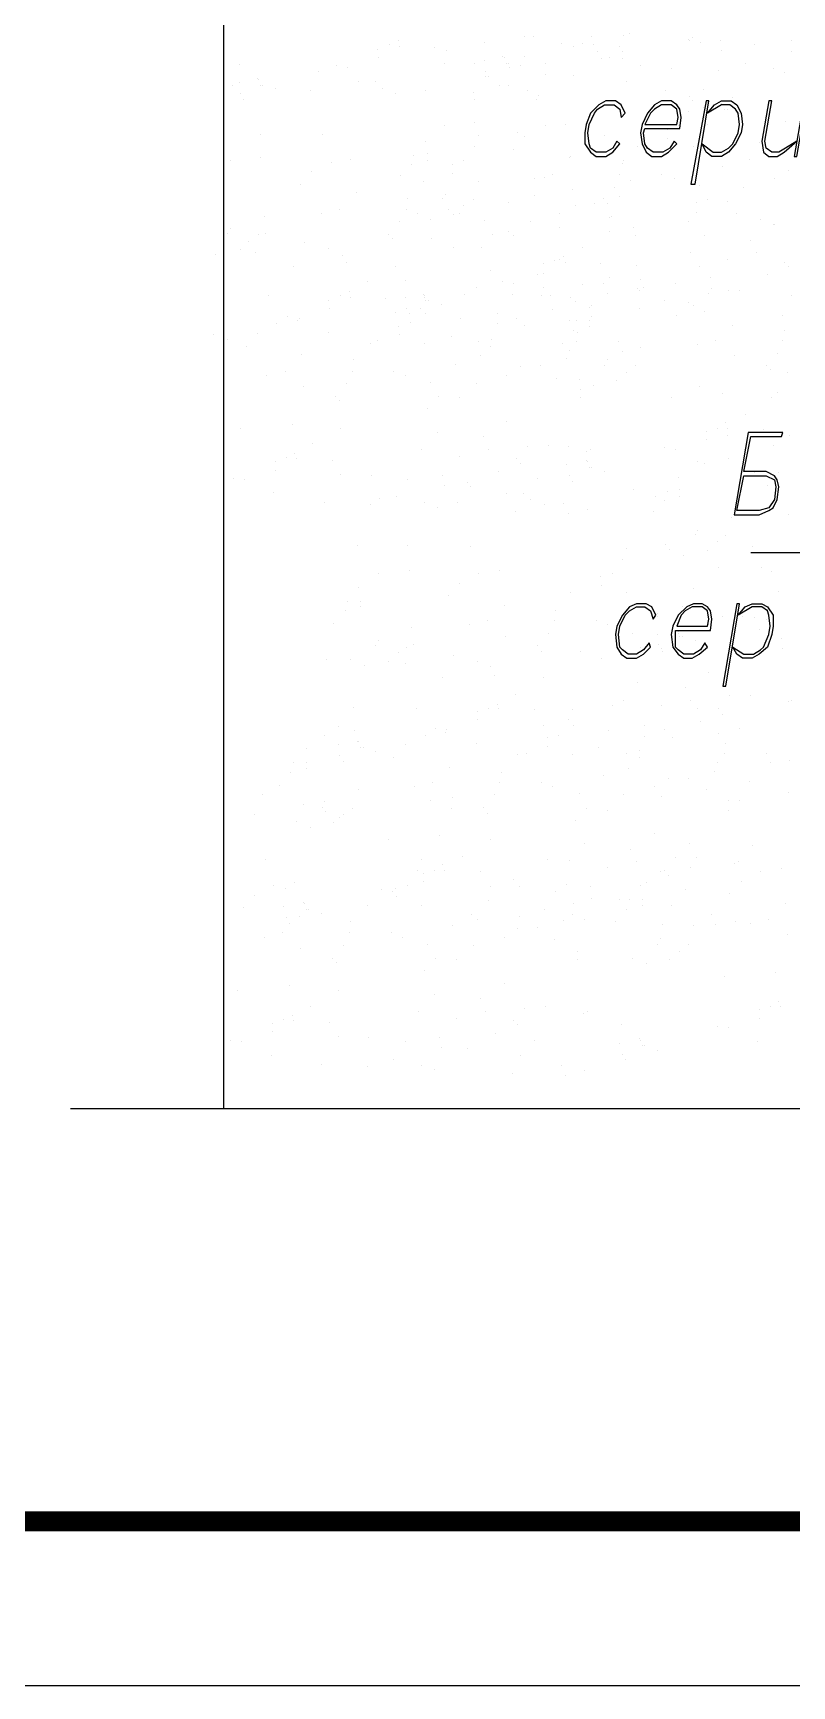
# Model space of a CAD drawing. Header units: millimetres. Extents: x 4241 to 6572, y 870 to 1291.
# Drawn here: x 5091.7 to 5114.8, y 870.7 to 920.8 of the extents above; entities that cross this region are included whole.
import ezdxf
from ezdxf.enums import TextEntityAlignment as Align

# ---------------------------------------------------------------- set-up
doc = ezdxf.new("R2010")
doc.units = ezdxf.units.MM
doc.layers.add('_Штамп_рамка', color=7, linetype='Continuous')
doc.layers.add('PDF _0', color=7, linetype='Continuous')
doc.styles.add('Romans_2.5', font='romans.shx', dxfattribs={"width": 0.75, "height": 2.5})

# ---------------------------------------------------------------- blocks, each defined once
blk = doc.blocks.new('*U779')
blk.add_lwpolyline([(0, 0), (0, 420), (1189, 420), (1189, 0), (0, 0)])
at = {"const_width": 0.6}
blk.add_lwpolyline([(20, 5), (20, 415), (1184, 415), (1184, 5), (20, 5)], dxfattribs=at)
at = {"style": 'Romans_2.5', "width": 0.75}
blk.add_attdef('ФОРМАТ', text='', height=2.5, dxfattribs=at).set_placement((1149, 2.5), align=Align.MIDDLE_LEFT)

msp = doc.modelspace()

# ---------------------------------------------------------------- linework, layer by layer
at = {"layer": 'PDF _0', "lineweight": 25}
for points in [[(5097.511, 888.1843), (5097.511, 923.3222), (5093.5739, 923.3222), (5100.7708, 928.741), (5097.511, 928.741), (5097.511, 950.3741)], [(5113.5136, 905.0759), (5155.679, 905.0759), (5164.527, 914.8552)], [(5092.8542, 888.1843), (5226.5475, 888.1843), (5227.5212, 886.1099), (5228.1986, 890.2587), (5229.1723, 888.1843), (5316.2973, 888.1843)]]:
    msp.add_lwpolyline(points, dxfattribs=at)
at = {"layer": 'PDF _0', "lineweight": 9}
for points in [[(5102.8029, 920.6128), (5102.8029, 920.6128)], [(5105.4276, 920.5704), (5105.4276, 920.5704)], [(5106.6553, 920.7398), (5106.6553, 920.7398)], [(5106.9094, 920.7398), (5106.9094, 920.7398)], [(5108.6874, 920.7398), (5108.6874, 920.7398)], [(5109.6611, 920.7821), (5109.6611, 920.7821)], [(5109.8305, 920.8244), (5109.8305, 920.8244)], [(5111.6085, 920.6551), (5111.6085, 920.6551)], [(5111.6508, 920.6128), (5111.6508, 920.6128)], [(5111.7355, 920.6974), (5111.7355, 920.6974)], [(5111.9895, 920.5704), (5111.9895, 920.5704)], [(5112.5822, 920.6128), (5112.5822, 920.6128)], [(5114.7413, 920.6128), (5114.7413, 920.6128)], [(5102.1679, 920.3588), (5102.1679, 920.3588)], [(5102.2102, 920.1047), (5102.2102, 920.1047)], [(5102.5489, 920.4858), (5102.5489, 920.4858)], [(5102.8452, 920.4434), (5102.8452, 920.4434)], [(5103.9036, 920.4011), (5103.9036, 920.4011)], [(5104.2846, 920.3164), (5104.2846, 920.3164)], [(5105.978, 920.1471), (5105.978, 920.1471)], [(5106.0203, 920.1047), (5106.0203, 920.1047)], [(5106.6553, 920.1471), (5106.6553, 920.1471)], [(5107.756, 920.5281), (5107.756, 920.5281)], [(5108.1371, 920.4434), (5108.1371, 920.4434)], [(5108.3911, 920.5281), (5108.3911, 920.5281)], [(5108.7297, 920.4858), (5108.7297, 920.4858)], [(5108.8568, 920.2741), (5108.8568, 920.2741)], [(5108.9838, 920.0624), (5108.9838, 920.0624)], [(5109.2378, 920.1047), (5109.2378, 920.1047)], [(5109.5341, 920.4434), (5109.5341, 920.4434)], [(5109.6188, 920.2741), (5109.6188, 920.2741)], [(5109.6188, 920.0624), (5109.6188, 920.0624)], [(5112.6245, 920.3164), (5112.6245, 920.3164)], [(5113.6406, 920.4858), (5113.6406, 920.4858)], [(5114.7413, 920.2741), (5114.7413, 920.2741)], [(5097.9767, 919.8931), (5097.9767, 919.8931)], [(5100.3898, 919.6814), (5100.3898, 919.6814)], [(5100.9401, 919.8507), (5100.9401, 919.8507)], [(5101.2788, 919.8084), (5101.2788, 919.8084)], [(5104.1999, 919.9354), (5104.1999, 919.9354)], [(5105.1313, 919.9354), (5105.1313, 919.9354)], [(5105.4276, 920.0201), (5105.4276, 920.0201)], [(5105.47, 919.6814), (5105.47, 919.6814)], [(5106.105, 919.9354), (5106.105, 919.9354)], [(5106.1473, 919.9354), (5106.1473, 919.9354)], [(5106.1897, 919.8084), (5106.1897, 919.8084)], [(5106.5283, 919.8507), (5106.5283, 919.8507)], [(5107.2904, 919.9354), (5107.2904, 919.9354)], [(5107.2904, 919.5967), (5107.2904, 919.5967)], [(5108.1371, 919.5544), (5108.1371, 919.5544)], [(5110.1691, 919.8507), (5110.1691, 919.8507)], [(5111.1005, 919.7661), (5111.1005, 919.7661)], [(5112.5399, 919.7237), (5112.5399, 919.7237)], [(5113.3442, 919.9354), (5113.3442, 919.9354)], [(5114.1909, 919.7661), (5114.1909, 919.7661)], [(5114.5296, 919.6391), (5114.5296, 919.6391)], [(5097.765, 919.258), (5097.765, 919.258)], [(5097.9767, 919.3427), (5097.9767, 919.3427)], [(5098.5271, 919.4697), (5098.5271, 919.4697)], [(5098.5694, 919.4274), (5098.5694, 919.4274)], [(5098.6117, 919.258), (5098.6117, 919.258)], [(5098.6964, 919.258), (5098.6964, 919.258)], [(5099.0774, 919.1734), (5099.0774, 919.1734)], [(5100.1358, 919.0887), (5100.1358, 919.0887)], [(5101.6175, 919.3851), (5101.6175, 919.3851)], [(5102.1255, 919.3851), (5102.1255, 919.3851)], [(5102.3372, 919.1734), (5102.3372, 919.1734)], [(5103.6496, 919.0887), (5103.6496, 919.0887)], [(5105.089, 919.0464), (5105.089, 919.0464)], [(5105.47, 919.5121), (5105.47, 919.5121)], [(5105.5546, 919.5121), (5105.5546, 919.5121)], [(5105.8933, 919.258), (5105.8933, 919.258)], [(5106.1473, 919.258), (5106.1473, 919.258)], [(5106.74, 919.0887), (5106.74, 919.0887)], [(5109.7458, 919.3851), (5109.7458, 919.3851)], [(5110.9312, 919.0887), (5110.9312, 919.0887)], [(5112.0742, 919.131), (5112.0742, 919.131)], [(5098.019, 919.004), (5098.019, 919.004)], [(5098.1037, 918.8347), (5098.1037, 918.8347)], [(5102.7182, 919.004), (5102.7182, 919.004)], [(5105.1313, 918.8347), (5105.1313, 918.8347)], [(5106.994, 918.8347), (5106.994, 918.8347)], [(5107.0787, 918.9617), (5107.0787, 918.9617)], [(5109.4494, 918.7924), (5109.4494, 918.7924)], [(5111.0582, 918.7924), (5111.0582, 918.7924)], [(5111.6508, 918.9194), (5111.6508, 918.9194)], [(5111.7355, 918.7924), (5111.7355, 918.7924)], [(5112.0742, 918.5807), (5112.0742, 918.5807)], [(5112.6245, 918.7077), (5112.6245, 918.7077)], [(5112.6669, 918.6654), (5112.6669, 918.6654)], [(5112.7092, 918.5384), (5112.7092, 918.5384)], [(5112.7939, 918.5384), (5112.7939, 918.5384)], [(5112.9632, 918.877), (5112.9632, 918.877)], [(5104.1999, 918.0303), (5104.1999, 918.0303)], [(5105.1313, 918.115), (5105.1313, 918.115)], [(5107.2904, 918.0303), (5107.2904, 918.0303)], [(5107.8831, 918.0727), (5107.8831, 918.0727)], [(5111.3122, 918.0303), (5111.3122, 918.0303)], [(5111.6085, 918.4537), (5111.6085, 918.4537)], [(5112.1165, 918.2843), (5112.1165, 918.2843)], [(5112.2012, 918.0727), (5112.2012, 918.0727)], [(5113.1749, 918.4114), (5113.1749, 918.4114)], [(5114.5719, 918.1573), (5114.5719, 918.1573)], [(5098.6117, 917.7763), (5098.6117, 917.7763)], [(5100.5168, 917.7763), (5100.5168, 917.7763)], [(5103.6496, 917.5647), (5103.6496, 917.5647)], [(5105.2583, 917.734), (5105.2583, 917.734)], [(5106.4437, 917.8187), (5106.4437, 917.8187)], [(5106.6553, 917.6917), (5106.6553, 917.6917)], [(5109.0684, 917.734), (5109.0684, 917.734)], [(5110.9735, 917.9033), (5110.9735, 917.9033)], [(5110.9735, 917.6493), (5110.9735, 917.6493)], [(5113.7676, 917.5223), (5113.7676, 917.5223)], [(5098.6117, 917.0566), (5098.6117, 917.0566)], [(5103.2686, 917.1413), (5103.2686, 917.1413)], [(5103.6919, 917.1836), (5103.6919, 917.1836)], [(5105.1313, 917.3953), (5105.1313, 917.3953)], [(5106.3167, 917.3106), (5106.3167, 917.3106)], [(5108.0101, 917.0566), (5108.0101, 917.0566)], [(5108.0524, 917.099), (5108.0524, 917.099)], [(5110.0845, 917.3953), (5110.0845, 917.3953)], [(5111.7779, 917.3953), (5111.7779, 917.3953)], [(5097.7227, 916.972), (5097.7227, 916.972)], [(5100.1781, 916.6333), (5100.1781, 916.6333)], [(5100.7708, 916.9296), (5100.7708, 916.9296)], [(5101.3635, 917.0143), (5101.3635, 917.0143)], [(5103.2262, 916.845), (5103.2262, 916.845)], [(5103.6919, 916.972), (5103.6919, 916.972)], [(5104.4539, 916.845), (5104.4539, 916.845)], [(5104.4539, 916.591), (5104.4539, 916.591)], [(5104.7926, 916.972), (5104.7926, 916.972)], [(5107.502, 916.5486), (5107.502, 916.5486)], [(5109.5341, 916.5486), (5109.5341, 916.5486)], [(5109.6188, 916.8873), (5109.6188, 916.8873)], [(5109.6611, 916.972), (5109.6611, 916.972)], [(5110.8042, 916.5486), (5110.8042, 916.5486)], [(5112.6669, 916.8026), (5112.6669, 916.8026)], [(5113.4712, 917.0143), (5113.4712, 917.0143)], [(5114.6566, 916.6756), (5114.6566, 916.6756)], [(5099.8394, 916.2523), (5099.8394, 916.2523)], [(5102.8875, 916.5063), (5102.8875, 916.5063)], [(5103.5649, 916.3369), (5103.5649, 916.3369)], [(5105.2583, 916.3369), (5105.2583, 916.3369)], [(5105.2583, 916.3369), (5105.2583, 916.3369)], [(5106.9517, 916.4216), (5106.9517, 916.4216)], [(5107.248, 916.464), (5107.248, 916.464)], [(5108.0947, 916.0829), (5108.0947, 916.0829)], [(5109.3648, 916.1676), (5109.3648, 916.1676)], [(5109.8728, 916.3793), (5109.8728, 916.3793)], [(5111.1852, 916.4216), (5111.1852, 916.4216)], [(5111.9472, 916.2099), (5111.9472, 916.2099)], [(5113.3019, 916.1676), (5113.3019, 916.1676)], [(5114.2333, 916.4216), (5114.2333, 916.4216)], [(5101.5328, 915.9983), (5101.5328, 915.9983)], [(5103.0992, 915.8289), (5103.0992, 915.8289)], [(5104.1576, 915.8289), (5104.1576, 915.8289)], [(5104.2423, 915.9559), (5104.2423, 915.9559)], [(5104.7926, 915.6173), (5104.7926, 915.6173)], [(5105.089, 915.7866), (5105.089, 915.7866)], [(5106.1473, 915.7019), (5106.1473, 915.7019)], [(5106.9517, 915.9136), (5106.9517, 915.9136)], [(5108.1794, 915.6173), (5108.1794, 915.6173)], [(5108.7721, 915.6596), (5108.7721, 915.6596)], [(5109.0261, 915.8289), (5109.0261, 915.8289)], [(5109.1531, 915.6596), (5109.1531, 915.6596)], [(5109.5341, 915.8713), (5109.5341, 915.8713)], [(5111.8625, 915.7019), (5111.8625, 915.7019)], [(5112.2012, 915.7866), (5112.2012, 915.7866)], [(5112.7939, 915.7443), (5112.7939, 915.7443)], [(5098.7387, 915.2786), (5098.7387, 915.2786)], [(5100.4745, 915.3632), (5100.4745, 915.3632)], [(5101.0248, 915.4903), (5101.0248, 915.4903)], [(5102.8452, 915.1092), (5102.8452, 915.1092)], [(5103.0569, 915.4903), (5103.0569, 915.4903)], [(5103.3956, 915.3632), (5103.3956, 915.3632)], [(5103.7766, 915.1939), (5103.7766, 915.1939)], [(5104.3269, 915.4903), (5104.3269, 915.4903)], [(5104.4963, 915.3209), (5104.4963, 915.3209)], [(5104.6656, 915.3632), (5104.6656, 915.3632)], [(5105.4276, 915.1516), (5105.4276, 915.1516)], [(5106.8247, 915.1092), (5106.8247, 915.1092)], [(5107.7137, 915.3632), (5107.7137, 915.3632)], [(5109.2378, 915.2362), (5109.2378, 915.2362)], [(5109.2801, 915.2786), (5109.2801, 915.2786)], [(5111.6085, 915.1092), (5111.6085, 915.1092)], [(5111.8625, 915.4056), (5111.8625, 915.4056)], [(5113.0902, 915.3632), (5113.0902, 915.3632)], [(5113.8099, 915.1939), (5113.8099, 915.1939)], [(5114.1909, 915.0246), (5114.1909, 915.0246)], [(5114.2333, 915.0246), (5114.2333, 915.0246)], [(5097.638, 914.7706), (5097.638, 914.7706)], [(5097.7227, 914.8976), (5097.7227, 914.8976)], [(5098.2731, 914.5166), (5098.2731, 914.5166)], [(5098.5694, 914.7282), (5098.5694, 914.7282)], [(5098.7811, 914.7706), (5098.7811, 914.7706)], [(5102.5065, 914.7282), (5102.5065, 914.7282)], [(5102.6335, 914.6012), (5102.6335, 914.6012)], [(5103.8189, 914.6012), (5103.8189, 914.6012)], [(5105.6816, 914.7282), (5105.6816, 914.7282)], [(5106.1473, 914.8129), (5106.1473, 914.8129)], [(5106.3167, 914.6859), (5106.3167, 914.6859)], [(5107.7137, 914.9399), (5107.7137, 914.9399)], [(5109.2378, 914.8129), (5109.2378, 914.8129)], [(5109.9575, 914.9399), (5109.9575, 914.9399)], [(5109.9998, 914.6859), (5109.9998, 914.6859)], [(5112.1165, 914.6859), (5112.1165, 914.6859)], [(5113.5136, 914.5589), (5113.5136, 914.5589)], [(5097.257, 914.1355), (5097.257, 914.1355)], [(5098.019, 914.2625), (5098.019, 914.2625)], [(5098.4847, 914.1779), (5098.4847, 914.1779)], [(5099.9664, 914.4742), (5099.9664, 914.4742)], [(5100.6861, 914.3049), (5100.6861, 914.3049)], [(5101.1095, 914.0932), (5101.1095, 914.0932)], [(5104.4963, 914.3472), (5104.4963, 914.3472)], [(5105.343, 914.3472), (5105.343, 914.3472)], [(5107.8407, 914.0509), (5107.8407, 914.0509)], [(5108.3911, 914.3472), (5108.3911, 914.3472)], [(5111.6932, 914.1779), (5111.6932, 914.1779)], [(5113.6829, 914.1779), (5113.6829, 914.1779)], [(5099.6278, 913.7545), (5099.6278, 913.7545)], [(5101.2365, 913.8815), (5101.2365, 913.8815)], [(5102.7182, 913.7545), (5102.7182, 913.7545)], [(5105.597, 913.6275), (5105.597, 913.6275)], [(5107.2057, 913.8392), (5107.2057, 913.8392)], [(5107.2057, 913.5429), (5107.2057, 913.5429)], [(5107.5444, 913.9239), (5107.5444, 913.9239)], [(5107.7137, 913.9662), (5107.7137, 913.9662)], [(5107.8831, 913.8815), (5107.8831, 913.8815)], [(5108.9414, 913.8392), (5108.9414, 913.8392)], [(5110.0421, 913.7969), (5110.0421, 913.7969)], [(5111.9472, 913.7545), (5111.9472, 913.7545)], [(5112.7939, 913.9662), (5112.7939, 913.9662)], [(5114.5296, 913.8815), (5114.5296, 913.8815)], [(5114.6566, 913.7545), (5114.6566, 913.7545)], [(5101.8715, 913.2888), (5101.8715, 913.2888)], [(5103.0145, 913.3312), (5103.0145, 913.3312)], [(5105.1736, 913.1195), (5105.1736, 913.1195)], [(5105.978, 913.2888), (5105.978, 913.2888)], [(5106.3167, 913.2465), (5106.3167, 913.2465)], [(5107.0364, 913.5005), (5107.0364, 913.5005)], [(5107.2057, 913.1195), (5107.2057, 913.1195)], [(5108.3911, 913.2042), (5108.3911, 913.2042)], [(5109.0261, 913.2465), (5109.0261, 913.2465)], [(5109.2378, 913.4158), (5109.2378, 913.4158)], [(5110.0845, 913.0772), (5110.0845, 913.0772)], [(5110.1268, 913.0348), (5110.1268, 913.0348)], [(5110.1691, 913.3735), (5110.1691, 913.3735)], [(5110.2538, 913.1195), (5110.2538, 913.1195)], [(5111.2275, 913.2465), (5111.2275, 913.2465)], [(5112.2859, 913.4158), (5112.2859, 913.4158)], [(5112.3282, 913.0772), (5112.3282, 913.0772)], [(5112.8362, 913.0348), (5112.8362, 913.0348)], [(5113.1749, 913.0348), (5113.1749, 913.0348)], [(5114.0216, 913.5005), (5114.0216, 913.5005)], [(5098.8657, 912.8655), (5098.8657, 912.8655)], [(5100.6861, 912.7385), (5100.6861, 912.7385)], [(5101.0671, 912.8655), (5101.0671, 912.8655)], [(5101.3212, 912.9925), (5101.3212, 912.9925)], [(5101.3635, 912.8232), (5101.3635, 912.8232)], [(5102.4219, 912.7808), (5102.4219, 912.7808)], [(5103.0145, 912.8232), (5103.0145, 912.8232)], [(5103.5649, 912.9078), (5103.5649, 912.9078)], [(5103.6072, 912.8655), (5103.6072, 912.8655)], [(5103.6072, 912.8232), (5103.6072, 912.8232)], [(5103.6496, 912.7385), (5103.6496, 912.7385)], [(5103.7342, 912.7385), (5103.7342, 912.7385)], [(5104.1153, 912.6115), (5104.1153, 912.6115)], [(5104.8349, 912.9078), (5104.8349, 912.9078)], [(5106.2743, 912.9078), (5106.2743, 912.9078)], [(5107.1634, 912.8655), (5107.1634, 912.8655)], [(5107.4174, 912.8655), (5107.4174, 912.8655)], [(5108.0524, 912.8232), (5108.0524, 912.8232)], [(5108.1794, 912.6962), (5108.1794, 912.6962)], [(5108.6027, 912.5268), (5108.6027, 912.5268)], [(5108.6874, 912.5692), (5108.6874, 912.5692)], [(5109.1531, 912.9502), (5109.1531, 912.9502)], [(5110.8888, 912.7385), (5110.8888, 912.7385)], [(5111.6085, 912.6538), (5111.6085, 912.6538)], [(5111.7779, 912.5692), (5111.7779, 912.5692)], [(5112.2435, 912.9502), (5112.2435, 912.9502)], [(5114.7413, 912.8655), (5114.7413, 912.8655)], [(5099.1197, 912.0188), (5099.1197, 912.0188)], [(5099.4584, 912.2305), (5099.4584, 912.2305)], [(5099.7548, 912.1035), (5099.7548, 912.1035)], [(5099.7971, 912.1881), (5099.7971, 912.1881)], [(5100.7285, 912.4845), (5100.7285, 912.4845)], [(5102.7182, 912.3575), (5102.7182, 912.3575)], [(5103.0569, 912.4845), (5103.0569, 912.4845)], [(5103.1416, 912.3151), (5103.1416, 912.3151)], [(5103.1839, 912.0611), (5103.1839, 912.0611)], [(5103.4802, 912.4845), (5103.4802, 912.4845)], [(5103.6496, 912.3151), (5103.6496, 912.3151)], [(5104.7079, 912.1881), (5104.7079, 912.1881)], [(5105.8086, 912.3151), (5105.8086, 912.3151)], [(5105.8086, 912.0188), (5105.8086, 912.0188)], [(5106.4013, 912.1881), (5106.4013, 912.1881)], [(5107.502, 912.4421), (5107.502, 912.4421)], [(5108.0101, 912.1035), (5108.0101, 912.1035)], [(5108.2217, 912.1035), (5108.2217, 912.1035)], [(5108.6027, 912.1035), (5108.6027, 912.1035)], [(5108.6874, 912.2305), (5108.6874, 912.2305)], [(5110.1268, 912.4845), (5110.1268, 912.4845)], [(5111.2698, 912.2728), (5111.2698, 912.2728)], [(5112.1165, 912.3998), (5112.1165, 912.3998)], [(5114.4873, 912.2728), (5114.4873, 912.2728)], [(5097.2147, 911.6801), (5097.2147, 911.6801)], [(5097.638, 911.5531), (5097.638, 911.5531)], [(5098.5271, 911.7225), (5098.5271, 911.7225)], [(5100.6861, 911.7648), (5100.6861, 911.7648)], [(5102.1679, 911.5108), (5102.1679, 911.5108)], [(5102.8029, 911.9341), (5102.8029, 911.9341)], [(5102.8452, 911.6801), (5102.8452, 911.6801)], [(5104.4116, 911.6378), (5104.4116, 911.6378)], [(5105.6393, 911.5531), (5105.6393, 911.5531)], [(5106.6553, 911.9765), (5106.6553, 911.9765)], [(5108.1371, 911.8071), (5108.1371, 911.8071)], [(5108.2641, 911.7648), (5108.2641, 911.7648)], [(5108.6027, 911.9341), (5108.6027, 911.9341)], [(5112.4552, 911.5108), (5112.4552, 911.5108)], [(5112.9632, 911.9765), (5112.9632, 911.9765)], [(5114.4873, 911.5108), (5114.4873, 911.5108)], [(5114.5296, 911.8071), (5114.5296, 911.8071)], [(5098.1884, 911.3414), (5098.1884, 911.3414)], [(5099.8818, 911.0874), (5099.8818, 911.0874)], [(5101.9562, 911.4261), (5101.9562, 911.4261)], [(5103.6072, 911.4261), (5103.6072, 911.4261)], [(5103.6072, 911.4261), (5103.6072, 911.4261)], [(5105.2583, 911.4684), (5105.2583, 911.4684)], [(5105.3006, 911.0451), (5105.3006, 911.0451)], [(5105.597, 911.3414), (5105.597, 911.3414)], [(5107.7984, 911.4261), (5107.7984, 911.4261)], [(5108.0101, 911.2144), (5108.0101, 911.2144)], [(5108.2217, 911.4684), (5108.2217, 911.4684)], [(5109.4918, 911.4684), (5109.4918, 911.4684)], [(5109.6188, 911.1721), (5109.6188, 911.1721)], [(5110.1691, 911.2991), (5110.1691, 911.2991)], [(5110.1691, 911.2991), (5110.1691, 911.2991)], [(5111.9049, 911.3838), (5111.9049, 911.3838)], [(5113.0056, 911.0451), (5113.0056, 911.0451)], [(5114.3179, 911.1298), (5114.3179, 911.1298)], [(5099.3738, 910.5794), (5099.3738, 910.5794)], [(5101.4058, 910.5794), (5101.4058, 910.5794)], [(5101.4482, 910.9181), (5101.4482, 910.9181)], [(5102.6759, 910.5794), (5102.6759, 910.5794)], [(5104.5386, 910.7911), (5104.5386, 910.7911)], [(5106.5283, 910.7064), (5106.5283, 910.7064)], [(5107.121, 910.7488), (5107.121, 910.7488)], [(5107.9254, 910.9604), (5107.9254, 910.9604)], [(5109.0684, 910.7488), (5109.0684, 910.7488)], [(5109.1531, 910.9181), (5109.1531, 910.9181)], [(5109.7458, 910.5371), (5109.7458, 910.5371)], [(5109.9998, 910.7488), (5109.9998, 910.7488)], [(5113.9793, 910.7488), (5113.9793, 910.7488)], [(5114.1063, 910.6217), (5114.1063, 910.6217)], [(5114.6143, 910.5371), (5114.6143, 910.5371)], [(5098.8234, 910.4524), (5098.8234, 910.4524)], [(5099.9241, 910.1137), (5099.9241, 910.1137)], [(5101.2365, 910.1984), (5101.2365, 910.1984)], [(5103.0145, 910.4524), (5103.0145, 910.4524)], [(5103.7766, 910.2407), (5103.7766, 910.2407)], [(5105.1736, 910.1984), (5105.1736, 910.1984)], [(5106.105, 910.4524), (5106.105, 910.4524)], [(5107.629, 910.3677), (5107.629, 910.3677)], [(5108.3064, 910.3254), (5108.3064, 910.3254)], [(5108.3487, 910.0291), (5108.3487, 910.0291)], [(5108.7297, 910.1561), (5108.7297, 910.1561)], [(5109.4494, 910.2831), (5109.4494, 910.2831)], [(5111.9472, 910.1137), (5111.9472, 910.1137)], [(5100.8978, 909.8174), (5100.8978, 909.8174)], [(5101.0248, 909.6904), (5101.0248, 909.6904)], [(5104.0306, 909.8174), (5104.0306, 909.8174)], [(5104.6656, 909.7751), (5104.6656, 909.7751)], [(5108.3487, 909.7751), (5108.3487, 909.7751)], [(5111.1005, 909.7751), (5111.1005, 909.7751)], [(5112.6669, 909.9021), (5112.6669, 909.9021)], [(5114.1486, 909.7751), (5114.1486, 909.7751)], [(5114.3179, 909.9444), (5114.3179, 909.9444)], [(5103.6919, 909.4364), (5103.6919, 909.4364)], [(5106.105, 909.0554), (5106.105, 909.0554)], [(5112.7516, 909.013), (5112.7516, 909.013)], [(5113.3442, 909.267), (5113.3442, 909.267)], [(5098.019, 908.8437), (5098.019, 908.8437)], [(5099.5854, 908.9707), (5099.5854, 908.9707)], [(5101.0671, 908.8437), (5101.0671, 908.8437)], [(5103.9882, 908.7167), (5103.9882, 908.7167)], [(5105.3853, 908.5897), (5105.3853, 908.5897)], [(5112.1589, 908.759), (5112.1589, 908.759)], [(5112.1589, 908.505), (5112.1589, 908.505)], [(5112.4975, 908.8437), (5112.4975, 908.8437)], [(5112.7939, 908.8437), (5112.7939, 908.8437)], [(5112.7939, 908.632), (5112.7939, 908.632)], [(5113.8946, 908.8014), (5113.8946, 908.8014)], [(5114.699, 908.632), (5114.699, 908.632)], [(5099.6701, 908.0817), (5099.6701, 908.0817)], [(5100.2205, 908.378), (5100.2205, 908.378)], [(5103.5226, 908.2087), (5103.5226, 908.2087)], [(5104.6656, 907.997), (5104.6656, 907.997)], [(5105.5546, 908.2087), (5105.5546, 908.2087)], [(5106.74, 908.2933), (5106.74, 908.2933)], [(5107.375, 908.3357), (5107.375, 908.3357)], [(5107.9677, 908.2933), (5107.9677, 908.2933)], [(5108.5181, 908.124), (5108.5181, 908.124)], [(5108.6451, 908.2087), (5108.6451, 908.2087)], [(5110.8888, 908.251), (5110.8888, 908.251)], [(5111.2275, 908.2087), (5111.2275, 908.2087)], [(5114.1909, 908.3357), (5114.1909, 908.3357)], [(5099.0774, 907.8277), (5099.0774, 907.8277)], [(5099.0774, 907.5736), (5099.0774, 907.5736)], [(5099.4161, 907.9547), (5099.4161, 907.9547)], [(5099.7124, 907.9123), (5099.7124, 907.9123)], [(5100.8131, 907.87), (5100.8131, 907.87)], [(5105.851, 907.5313), (5105.851, 907.5313)], [(5106.4013, 907.9123), (5106.4013, 907.9123)], [(5106.5283, 907.7853), (5106.5283, 907.7853)], [(5107.9254, 907.743), (5107.9254, 907.743)], [(5108.5181, 907.87), (5108.5181, 907.87)], [(5108.5604, 907.8277), (5108.5604, 907.8277)], [(5108.6027, 907.6583), (5108.6027, 907.6583)], [(5108.6874, 907.6583), (5108.6874, 907.6583)], [(5109.0684, 907.5313), (5109.0684, 907.5313)], [(5111.9049, 907.8277), (5111.9049, 907.8277)], [(5112.1165, 907.7853), (5112.1165, 907.7853)], [(5112.8362, 907.9123), (5112.8362, 907.9123)], [(5113.6406, 907.489), (5113.6406, 907.489)], [(5114.3603, 907.489), (5114.3603, 907.489)], [(5097.8074, 907.3196), (5097.8074, 907.3196)], [(5098.146, 907.2773), (5098.146, 907.2773)], [(5101.0671, 907.4466), (5101.0671, 907.4466)], [(5101.9985, 907.4043), (5101.9985, 907.4043)], [(5103.0992, 907.2773), (5103.0992, 907.2773)], [(5104.1576, 907.4043), (5104.1576, 907.4043)], [(5104.1999, 907.108), (5104.1999, 907.108)], [(5104.9196, 907.1926), (5104.9196, 907.1926)], [(5105.0043, 907.0656), (5105.0043, 907.0656)], [(5107.0364, 907.3196), (5107.0364, 907.3196)], [(5108.0101, 907.4043), (5108.0101, 907.4043)], [(5108.0947, 907.235), (5108.0947, 907.235)], [(5109.9575, 906.981), (5109.9575, 906.981)], [(5111.3122, 907.362), (5111.3122, 907.362)], [(5111.3545, 906.981), (5111.3545, 906.981)], [(5114.0216, 907.108), (5114.0216, 907.108)], [(5099.0351, 906.8963), (5099.0351, 906.8963)], [(5100.5591, 906.5999), (5100.5591, 906.5999)], [(5101.9562, 906.5153), (5101.9562, 906.5153)], [(5102.2525, 906.7269), (5102.2525, 906.7269)], [(5102.7605, 906.7693), (5102.7605, 906.7693)], [(5103.6072, 906.5999), (5103.6072, 906.5999)], [(5104.6233, 906.5999), (5104.6233, 906.5999)], [(5106.105, 906.854), (5106.105, 906.854)], [(5106.613, 906.854), (5106.613, 906.854)], [(5106.8247, 906.6846), (5106.8247, 906.6846)], [(5107.248, 906.5153), (5107.248, 906.5153)], [(5107.8407, 906.5576), (5107.8407, 906.5576)], [(5110.6348, 906.7693), (5110.6348, 906.7693)], [(5110.8888, 906.6423), (5110.8888, 906.6423)], [(5110.9735, 906.9386), (5110.9735, 906.9386)], [(5111.3545, 906.7693), (5111.3545, 906.7693)], [(5103.9882, 906.4306), (5103.9882, 906.4306)], [(5106.359, 906.3036), (5106.359, 906.3036)], [(5107.9677, 906.2613), (5107.9677, 906.2613)], [(5108.5604, 906.3883), (5108.5604, 906.3883)], [(5110.5501, 906.3036), (5110.5501, 906.3036)], [(5112.9209, 906.1343), (5112.9209, 906.1343)], [(5114.6566, 906.2189), (5114.6566, 906.2189)], [(5111.8202, 905.6262), (5111.8202, 905.6262)], [(5111.9049, 905.7532), (5111.9049, 905.7532)], [(5112.7516, 905.5839), (5112.7516, 905.5839)], [(5101.5752, 905.2876), (5101.5752, 905.2876)], [(5103.0992, 905.2876), (5103.0992, 905.2876)], [(5105.0043, 905.2452), (5105.0043, 905.2452)], [(5109.7458, 905.2029), (5109.7458, 905.2029)], [(5110.9312, 905.3299), (5110.9312, 905.3299)], [(5111.0582, 905.1606), (5111.0582, 905.1606)], [(5111.4815, 904.9912), (5111.4815, 904.9912)], [(5112.2012, 905.1182), (5112.2012, 905.1182)], [(5112.4975, 905.4146), (5112.4975, 905.4146)], [(5113.5559, 905.2452), (5113.5559, 905.2452)], [(5103.1416, 904.5255), (5103.1416, 904.5255)], [(5105.8933, 904.5255), (5105.8933, 904.5255)], [(5109.6188, 904.8642), (5109.6188, 904.8642)], [(5112.5399, 904.6102), (5112.5399, 904.6102)], [(5113.8523, 904.6102), (5113.8523, 904.6102)], [(5114.1486, 904.4832), (5114.1486, 904.4832)], [(5101.6175, 904.0175), (5101.6175, 904.0175)], [(5102.2102, 904.4409), (5102.2102, 904.4409)], [(5104.6656, 904.1445), (5104.6656, 904.1445)], [(5105.2583, 904.4409), (5105.2583, 904.4409)], [(5108.9414, 904.3562), (5108.9414, 904.3562)], [(5108.9838, 904.0599), (5108.9838, 904.0599)], [(5109.3224, 904.4409), (5109.3224, 904.4409)], [(5111.7779, 903.9752), (5111.7779, 903.9752)], [(5101.2788, 903.5942), (5101.2788, 903.5942)], [(5101.6598, 903.5942), (5101.6598, 903.5942)], [(5104.3269, 903.7635), (5104.3269, 903.7635)], [(5106.0203, 903.4672), (5106.0203, 903.4672)], [(5108.0524, 903.8482), (5108.0524, 903.8482)], [(5109.7458, 903.8482), (5109.7458, 903.8482)], [(5114.3603, 903.8905), (5114.3603, 903.8905)], [(5101.1942, 903.2978), (5101.1942, 903.2978)], [(5101.6598, 903.4248), (5101.6598, 903.4248)], [(5105.5123, 903.0015), (5105.5123, 903.0015)], [(5107.5444, 903.0015), (5107.5444, 903.0015)], [(5107.5867, 903.2978), (5107.5867, 903.2978)], [(5108.8144, 903.0015), (5108.8144, 903.0015)], [(5110.6771, 903.2132), (5110.6771, 903.2132)], [(5110.6771, 903.1285), (5110.6771, 903.1285)], [(5111.4392, 903.4248), (5111.4392, 903.4248)], [(5112.6669, 903.1285), (5112.6669, 903.1285)], [(5113.2596, 903.1285), (5113.2596, 903.1285)], [(5113.6406, 903.0862), (5113.6406, 903.0862)], [(5113.9793, 903.0438), (5113.9793, 903.0438)], [(5114.0216, 903.3402), (5114.0216, 903.3402)], [(5100.8555, 902.9168), (5100.8555, 902.9168)], [(5103.2262, 902.7898), (5103.2262, 902.7898)], [(5104.962, 902.8745), (5104.962, 902.8745)], [(5106.0627, 902.5358), (5106.0627, 902.5358)], [(5107.375, 902.6205), (5107.375, 902.6205)], [(5109.1531, 902.8745), (5109.1531, 902.8745)], [(5109.9151, 902.6205), (5109.9151, 902.6205)], [(5110.6771, 902.5781), (5110.6771, 902.5781)], [(5111.2698, 902.7051), (5111.2698, 902.7051)], [(5111.3122, 902.6628), (5111.3122, 902.6628)], [(5111.3122, 902.6205), (5111.3122, 902.6205)], [(5111.3545, 902.5358), (5111.3545, 902.5358)], [(5111.4392, 902.5358), (5111.4392, 902.5358)], [(5112.2435, 902.8745), (5112.2435, 902.8745)], [(5113.7676, 902.7475), (5113.7676, 902.7475)], [(5102.1255, 902.2395), (5102.1255, 902.2395)], [(5102.2102, 902.4088), (5102.2102, 902.4088)], [(5102.8029, 902.0278), (5102.8029, 902.0278)], [(5103.0569, 902.1971), (5103.0569, 902.1971)], [(5103.2686, 902.2818), (5103.2686, 902.2818)], [(5107.0364, 902.2395), (5107.0364, 902.2395)], [(5107.1634, 902.0701), (5107.1634, 902.0701)], [(5108.3487, 902.0701), (5108.3487, 902.0701)], [(5110.1691, 902.1971), (5110.1691, 902.1971)], [(5110.7195, 902.2818), (5110.7195, 902.2818)], [(5110.8042, 902.1548), (5110.8042, 902.1548)], [(5110.8465, 902.0701), (5110.8465, 902.0701)], [(5111.8202, 902.4088), (5111.8202, 902.4088)], [(5114.4449, 902.4511), (5114.4449, 902.4511)], [(5114.4873, 902.1548), (5114.4873, 902.1548)], [(5100.6438, 901.8161), (5100.6438, 901.8161)], [(5101.3635, 901.8161), (5101.3635, 901.8161)], [(5101.7868, 901.6468), (5101.7868, 901.6468)], [(5102.5065, 901.7738), (5102.5065, 901.7738)], [(5103.0145, 901.6891), (5103.0145, 901.6891)], [(5104.4963, 901.9431), (5104.4963, 901.9431)], [(5105.216, 901.7738), (5105.216, 901.7738)], [(5105.597, 901.6044), (5105.597, 901.6044)], [(5108.9838, 901.8584), (5108.9838, 901.8584)], [(5109.8305, 901.8584), (5109.8305, 901.8584)], [(5104.1576, 901.2658), (5104.1576, 901.2658)], [(5105.724, 901.3504), (5105.724, 901.3504)], [(5107.2057, 901.2658), (5107.2057, 901.2658)], [(5110.0845, 901.1388), (5110.0845, 901.1388)], [(5111.5238, 900.9694), (5111.5238, 900.9694)], [(5112.2435, 901.4351), (5112.2435, 901.4351)], [(5105.8086, 900.4614), (5105.8086, 900.4614)], [(5106.359, 900.7577), (5106.359, 900.7577)], [(5109.6611, 900.5884), (5109.6611, 900.5884)], [(5111.6932, 900.5884), (5111.6932, 900.5884)], [(5112.8786, 900.7154), (5112.8786, 900.7154)], [(5113.5136, 900.7154), (5113.5136, 900.7154)], [(5114.6566, 900.5461), (5114.6566, 900.5461)], [(5114.7413, 900.5884), (5114.7413, 900.5884)], [(5101.4482, 900.3767), (5101.4482, 900.3767)], [(5103.3532, 900.3344), (5103.3532, 900.3344)], [(5105.216, 900.2497), (5105.216, 900.2497)], [(5105.216, 899.9957), (5105.216, 899.9957)], [(5105.5546, 900.3344), (5105.5546, 900.3344)], [(5105.851, 900.3344), (5105.851, 900.3344)], [(5106.9517, 900.2921), (5106.9517, 900.2921)], [(5107.9677, 899.9957), (5107.9677, 899.9957)], [(5108.0947, 900.2921), (5108.0947, 900.2921)], [(5109.3224, 900.4191), (5109.3224, 900.4191)], [(5110.8042, 900.4191), (5110.8042, 900.4191)], [(5111.9049, 900.3344), (5111.9049, 900.3344)], [(5111.9895, 899.9534), (5111.9895, 899.9534)], [(5112.5399, 900.3344), (5112.5399, 900.3344)], [(5112.6669, 900.1651), (5112.6669, 900.1651)], [(5100.5591, 899.53), (5100.5591, 899.53)], [(5100.9825, 899.784), (5100.9825, 899.784)], [(5101.4905, 899.657), (5101.4905, 899.657)], [(5103.6496, 899.53), (5103.6496, 899.53)], [(5103.9459, 899.7417), (5103.9459, 899.7417)], [(5104.2423, 899.6147), (5104.2423, 899.6147)], [(5104.2846, 899.6994), (5104.2846, 899.6994)], [(5107.2057, 899.8264), (5107.2057, 899.8264)], [(5107.6714, 899.53), (5107.6714, 899.53)], [(5108.1371, 899.8264), (5108.1371, 899.8264)], [(5109.1954, 899.657), (5109.1954, 899.657)], [(5110.2961, 899.8264), (5110.2961, 899.8264)], [(5110.2961, 899.4877), (5110.2961, 899.4877)], [(5110.8888, 899.6994), (5110.8888, 899.6994)], [(5112.5399, 899.5724), (5112.5399, 899.5724)], [(5113.1749, 899.7417), (5113.1749, 899.7417)], [(5100.0088, 899.1067), (5100.0088, 899.1067)], [(5100.9825, 899.2337), (5100.9825, 899.2337)], [(5101.5752, 899.3184), (5101.5752, 899.3184)], [(5101.6175, 899.3184), (5101.6175, 899.3184)], [(5101.6598, 899.149), (5101.6598, 899.149)], [(5101.7445, 899.149), (5101.7445, 899.149)], [(5102.1255, 899.022), (5102.1255, 899.022)], [(5103.0145, 899.2337), (5103.0145, 899.2337)], [(5105.1736, 899.276), (5105.1736, 899.276)], [(5106.6977, 898.9797), (5106.6977, 898.9797)], [(5107.3327, 899.4454), (5107.3327, 899.4454)], [(5107.3327, 899.1914), (5107.3327, 899.1914)], [(5108.8991, 899.149), (5108.8991, 899.149)], [(5109.7458, 898.9797), (5109.7458, 898.9797)], [(5110.1268, 899.0643), (5110.1268, 899.0643)], [(5111.1428, 899.4454), (5111.1428, 899.4454)], [(5112.7092, 898.9797), (5112.7092, 898.9797)], [(5112.7516, 899.276), (5112.7516, 899.276)], [(5113.9793, 898.9797), (5113.9793, 898.9797)], [(5099.6278, 898.6833), (5099.6278, 898.6833)], [(5100.0088, 898.6833), (5100.0088, 898.6833)], [(5100.0088, 898.514), (5100.0088, 898.514)], [(5101.0248, 898.895), (5101.0248, 898.895)], [(5101.1518, 898.7257), (5101.1518, 898.7257)], [(5102.6759, 898.8527), (5102.6759, 898.8527)], [(5104.3693, 898.5563), (5104.3693, 898.5563)], [(5106.4437, 898.9373), (5106.4437, 898.9373)], [(5108.0947, 898.9373), (5108.0947, 898.9373)], [(5108.0947, 898.9373), (5108.0947, 898.9373)], [(5109.7881, 898.514), (5109.7881, 898.514)], [(5110.1268, 898.8527), (5110.1268, 898.8527)], [(5112.4975, 898.6833), (5112.4975, 898.6833)], [(5114.1063, 898.6833), (5114.1063, 898.6833)], [(5114.699, 898.768), (5114.699, 898.768)], [(5099.2044, 898.006), (5099.2044, 898.006)], [(5099.5431, 898.387), (5099.5431, 898.387)], [(5103.3109, 897.9636), (5103.3109, 897.9636)], [(5103.8612, 898.0906), (5103.8612, 898.0906)], [(5105.8933, 898.0906), (5105.8933, 898.0906)], [(5105.9357, 898.387), (5105.9357, 898.387)], [(5107.1634, 898.0906), (5107.1634, 898.0906)], [(5107.502, 897.9636), (5107.502, 897.9636)], [(5109.0261, 898.3023), (5109.0261, 898.3023)], [(5110.5925, 897.9636), (5110.5925, 897.9636)], [(5111.0158, 898.2177), (5111.0158, 898.2177)], [(5111.6085, 898.2177), (5111.6085, 898.2177)], [(5112.4129, 898.4293), (5112.4129, 898.4293)], [(5113.4712, 898.133), (5113.4712, 898.133)], [(5098.6964, 897.7096), (5098.6964, 897.7096)], [(5100.5591, 897.498), (5100.5591, 897.498)], [(5101.6175, 897.879), (5101.6175, 897.879)], [(5103.7766, 897.5403), (5103.7766, 897.5403)], [(5104.4539, 897.625), (5104.4539, 897.625)], [(5105.724, 897.7096), (5105.724, 897.7096)], [(5108.3064, 897.752), (5108.3064, 897.752)], [(5109.6611, 897.7096), (5109.6611, 897.7096)], [(5110.8042, 897.6673), (5110.8042, 897.6673)], [(5112.1589, 897.879), (5112.1589, 897.879)], [(5112.8362, 897.5403), (5112.8362, 897.5403)], [(5113.1749, 897.5403), (5113.1749, 897.5403)], [(5114.6566, 897.7943), (5114.6566, 897.7943)], [(5098.4424, 897.1169), (5098.4424, 897.1169)], [(5099.9241, 897.4133), (5099.9241, 897.4133)], [(5100.5168, 897.3286), (5100.5168, 897.3286)], [(5100.6015, 897.2016), (5100.6015, 897.2016)], [(5101.0248, 897.0323), (5101.0248, 897.0323)], [(5101.1518, 897.1169), (5101.1518, 897.1169)], [(5101.4058, 897.2863), (5101.4058, 897.2863)], [(5104.4116, 897.2863), (5104.4116, 897.2863)], [(5105.3853, 897.3286), (5105.3853, 897.3286)], [(5105.5123, 897.1593), (5105.5123, 897.1593)], [(5108.1794, 896.9476), (5108.1794, 896.9476)], [(5108.5181, 897.2863), (5108.5181, 897.2863)], [(5109.1531, 897.244), (5109.1531, 897.244)], [(5112.8362, 897.244), (5112.8362, 897.244)], [(5099.7124, 896.9053), (5099.7124, 896.9053)], [(5100.1358, 896.7359), (5100.1358, 896.7359)], [(5100.8555, 896.8629), (5100.8555, 896.8629)], [(5104.0729, 896.4819), (5104.0729, 896.4819)], [(5110.5925, 896.5243), (5110.5925, 896.5243)], [(5102.5065, 896.3549), (5102.5065, 896.3549)], [(5105.597, 896.3549), (5105.597, 896.3549)], [(5108.4757, 896.2279), (5108.4757, 896.2279)], [(5109.8728, 896.0586), (5109.8728, 896.0586)], [(5111.6508, 896.2279), (5111.6508, 896.2279)], [(5113.5559, 896.1856), (5113.5559, 896.1856)], [(5098.7811, 895.7622), (5098.7811, 895.7622)], [(5103.5226, 895.7622), (5103.5226, 895.7622)], [(5104.1576, 895.5929), (5104.1576, 895.5929)], [(5104.7503, 895.8469), (5104.7503, 895.8469)], [(5104.7503, 895.8469), (5104.7503, 895.8469)], [(5107.3327, 895.7622), (5107.3327, 895.7622)], [(5108.0101, 895.7199), (5108.0101, 895.7199)], [(5109.1531, 895.5082), (5109.1531, 895.5082)], [(5110.0421, 895.6776), (5110.0421, 895.6776)], [(5111.2275, 895.8046), (5111.2275, 895.8046)], [(5111.6932, 895.5082), (5111.6932, 895.5082)], [(5111.8625, 895.8046), (5111.8625, 895.8046)], [(5113.0056, 895.6352), (5113.0056, 895.6352)], [(5113.1326, 895.6776), (5113.1326, 895.6776)], [(5114.4449, 895.4659), (5114.4449, 895.4659)], [(5099.0351, 894.9579), (5099.0351, 894.9579)], [(5099.6701, 895.0425), (5099.6701, 895.0425)], [(5103.0992, 894.9579), (5103.0992, 894.9579)], [(5103.3956, 895.4236), (5103.3956, 895.4236)], [(5103.5649, 895.3389), (5103.5649, 895.3389)], [(5103.5649, 895.0849), (5103.5649, 895.0849)], [(5103.9036, 895.4236), (5103.9036, 895.4236)], [(5104.1999, 895.4236), (5104.1999, 895.4236)], [(5105.3006, 895.3812), (5105.3006, 895.3812)], [(5106.3167, 895.1272), (5106.3167, 895.1272)], [(5107.9254, 895.0002), (5107.9254, 895.0002)], [(5110.1691, 894.9579), (5110.1691, 894.9579)], [(5110.3385, 895.0425), (5110.3385, 895.0425)], [(5110.7618, 895.3812), (5110.7618, 895.3812)], [(5110.8888, 895.4236), (5110.8888, 895.4236)], [(5111.0158, 895.2542), (5111.0158, 895.2542)], [(5113.2172, 895.0849), (5113.2172, 895.0849)], [(5113.8099, 895.3812), (5113.8099, 895.3812)], [(5098.4424, 894.6615), (5098.4424, 894.6615)], [(5099.3738, 894.8732), (5099.3738, 894.8732)], [(5099.9241, 894.4499), (5099.9241, 894.4499)], [(5102.2949, 894.8309), (5102.2949, 894.8309)], [(5102.6335, 894.7885), (5102.6335, 894.7885)], [(5102.7182, 894.8732), (5102.7182, 894.8732)], [(5102.7605, 894.6192), (5102.7605, 894.6192)], [(5105.5546, 894.4922), (5105.5546, 894.4922)], [(5105.597, 894.9155), (5105.597, 894.9155)], [(5106.486, 894.9155), (5106.486, 894.9155)], [(5107.5867, 894.7885), (5107.5867, 894.7885)], [(5108.6451, 894.9155), (5108.6451, 894.9155)], [(5108.6874, 894.5769), (5108.6874, 894.5769)], [(5109.5341, 894.5345), (5109.5341, 894.5345)], [(5109.8305, 894.5345), (5109.8305, 894.5345)], [(5110.2115, 894.5345), (5110.2115, 894.5345)], [(5111.5238, 894.8309), (5111.5238, 894.8309)], [(5112.8786, 894.7039), (5112.8786, 894.7039)], [(5098.1037, 894.2805), (5098.1037, 894.2805)], [(5099.3314, 894.3229), (5099.3314, 894.3229)], [(5099.4161, 893.9842), (5099.4161, 893.9842)], [(5099.7971, 894.0265), (5099.7971, 894.0265)], [(5099.9664, 894.4075), (5099.9664, 894.4075)], [(5100.0088, 894.2382), (5100.0088, 894.2382)], [(5100.0934, 894.2382), (5100.0934, 894.2382)], [(5100.4745, 894.1112), (5100.4745, 894.1112)], [(5101.8715, 894.3652), (5101.8715, 894.3652)], [(5103.5226, 894.3652), (5103.5226, 894.3652)], [(5103.5226, 894.3652), (5103.5226, 894.3652)], [(5105.0466, 894.0688), (5105.0466, 894.0688)], [(5105.216, 893.9418), (5105.216, 893.9418)], [(5106.486, 894.0265), (5106.486, 894.0265)], [(5107.248, 894.2382), (5107.248, 894.2382)], [(5108.0947, 894.0688), (5108.0947, 894.0688)], [(5108.1371, 894.4075), (5108.1371, 894.4075)], [(5108.4757, 893.9418), (5108.4757, 893.9418)], [(5109.7458, 894.2382), (5109.7458, 894.2382)], [(5110.2115, 894.3652), (5110.2115, 894.3652)], [(5111.1005, 894.3652), (5111.1005, 894.3652)], [(5112.3282, 894.0688), (5112.3282, 894.0688)], [(5114.0639, 893.9418), (5114.0639, 893.9418)], [(5114.5719, 894.4075), (5114.5719, 894.4075)], [(5099.2891, 893.5185), (5099.2891, 893.5185)], [(5099.5008, 893.8148), (5099.5008, 893.8148)], [(5101.3212, 893.5185), (5101.3212, 893.5185)], [(5101.3635, 893.8572), (5101.3635, 893.8572)], [(5102.5912, 893.5185), (5102.5912, 893.5185)], [(5104.4539, 893.7302), (5104.4539, 893.7302)], [(5106.4437, 893.6455), (5106.4437, 893.6455)], [(5107.0364, 893.6878), (5107.0364, 893.6878)], [(5107.8407, 893.8995), (5107.8407, 893.8995)], [(5109.4071, 893.8572), (5109.4071, 893.8572)], [(5110.8465, 893.7725), (5110.8465, 893.7725)], [(5111.7779, 893.7302), (5111.7779, 893.7302)], [(5112.4552, 893.7725), (5112.4552, 893.7725)], [(5113.0479, 893.8572), (5113.0479, 893.8572)], [(5113.5136, 893.8148), (5113.5136, 893.8148)], [(5114.6143, 893.4762), (5114.6143, 893.4762)], [(5098.7387, 893.3915), (5098.7387, 893.3915)], [(5099.8394, 893.0528), (5099.8394, 893.0528)], [(5101.1518, 893.1375), (5101.1518, 893.1375)], [(5102.9299, 893.3915), (5102.9299, 893.3915)], [(5103.6919, 893.1798), (5103.6919, 893.1798)], [(5105.089, 893.1375), (5105.089, 893.1375)], [(5106.0203, 893.3915), (5106.0203, 893.3915)], [(5107.5444, 893.3068), (5107.5444, 893.3068)], [(5108.2641, 892.9681), (5108.2641, 892.9681)], [(5110.6771, 893.1798), (5110.6771, 893.1798)], [(5110.7618, 893.3492), (5110.7618, 893.3492)], [(5111.3545, 892.9681), (5111.3545, 892.9681)], [(5111.6085, 893.1798), (5111.6085, 893.1798)], [(5100.8131, 892.7565), (5100.8131, 892.7565)], [(5100.9401, 892.6295), (5100.9401, 892.6295)], [(5103.9459, 892.7565), (5103.9459, 892.7565)], [(5104.5809, 892.7141), (5104.5809, 892.7141)], [(5108.2641, 892.7141), (5108.2641, 892.7141)], [(5109.9151, 892.7565), (5109.9151, 892.7565)], [(5110.3385, 892.5871), (5110.3385, 892.5871)], [(5111.0582, 892.7141), (5111.0582, 892.7141)], [(5103.6072, 892.3755), (5103.6072, 892.3755)], [(5106.0203, 891.9944), (5106.0203, 891.9944)], [(5112.7092, 892.2061), (5112.7092, 892.2061)], [(5114.2756, 892.3331), (5114.2756, 892.3331)], [(5097.9344, 891.7828), (5097.9344, 891.7828)], [(5099.5008, 891.9098), (5099.5008, 891.9098)], [(5100.9825, 891.7828), (5100.9825, 891.7828)], [(5103.9036, 891.6558), (5103.9036, 891.6558)], [(5105.3006, 891.5288), (5105.3006, 891.5288)], [(5114.3603, 891.4441), (5114.3603, 891.4441)], [(5099.5854, 891.0207), (5099.5854, 891.0207)], [(5100.1358, 891.2747), (5100.1358, 891.2747)], [(5103.4379, 891.1477), (5103.4379, 891.1477)], [(5104.5809, 890.9361), (5104.5809, 890.9361)], [(5105.47, 891.1477), (5105.47, 891.1477)], [(5106.6553, 891.2324), (5106.6553, 891.2324)], [(5107.2904, 891.2747), (5107.2904, 891.2747)], [(5108.4334, 891.0631), (5108.4334, 891.0631)], [(5108.5604, 891.1477), (5108.5604, 891.1477)], [(5113.7676, 891.1901), (5113.7676, 891.1901)], [(5113.7676, 890.9361), (5113.7676, 890.9361)], [(5114.1063, 891.2747), (5114.1063, 891.2747)], [(5114.4026, 891.2747), (5114.4026, 891.2747)], [(5098.9927, 890.7667), (5098.9927, 890.7667)], [(5098.9927, 890.5127), (5098.9927, 890.5127)], [(5099.3314, 890.8937), (5099.3314, 890.8937)], [(5099.6278, 890.8514), (5099.6278, 890.8514)], [(5100.7285, 890.8091), (5100.7285, 890.8091)], [(5105.7663, 890.4704), (5105.7663, 890.4704)], [(5106.3167, 890.8514), (5106.3167, 890.8514)], [(5106.4437, 890.7244), (5106.4437, 890.7244)], [(5109.5764, 890.7244), (5109.5764, 890.7244)], [(5112.4975, 890.6821), (5112.4975, 890.6821)], [(5112.8362, 890.6397), (5112.8362, 890.6397)], [(5097.7227, 890.2587), (5097.7227, 890.2587)], [(5098.0614, 890.2164), (5098.0614, 890.2164)], [(5100.9825, 890.3857), (5100.9825, 890.3857)], [(5101.9138, 890.3434), (5101.9138, 890.3434)], [(5103.0145, 890.2164), (5103.0145, 890.2164)], [(5104.0729, 890.3434), (5104.0729, 890.3434)], [(5104.1153, 890.047), (5104.1153, 890.047)], [(5104.9196, 890.0047), (5104.9196, 890.0047)], [(5106.9517, 890.2587), (5106.9517, 890.2587)], [(5109.5341, 890.174), (5109.5341, 890.174)], [(5110.1268, 890.301), (5110.1268, 890.301)], [(5110.1691, 890.2587), (5110.1691, 890.2587)], [(5110.2115, 890.0894), (5110.2115, 890.0894)], [(5110.2961, 890.0894), (5110.2961, 890.0894)], [(5110.6771, 889.9624), (5110.6771, 889.9624)], [(5113.7253, 890.2164), (5113.7253, 890.2164)], [(5098.9504, 889.793), (5098.9504, 889.793)], [(5100.4745, 889.539), (5100.4745, 889.539)], [(5101.8715, 889.4543), (5101.8715, 889.4543)], [(5102.6759, 889.666), (5102.6759, 889.666)], [(5103.5226, 889.4967), (5103.5226, 889.4967)], [(5106.5283, 889.793), (5106.5283, 889.793)], [(5107.756, 889.4967), (5107.756, 889.4967)], [(5109.6188, 889.8354), (5109.6188, 889.8354)], [(5109.7034, 889.666), (5109.7034, 889.666)], [(5103.9036, 889.3697), (5103.9036, 889.3697)], [(5106.2743, 889.2427), (5106.2743, 889.2427)], [(5107.8831, 889.2003), (5107.8831, 889.2003)], [(5108.4757, 889.3273), (5108.4757, 889.3273)]]:
    msp.add_lwpolyline(points, dxfattribs=at)
at = {"layer": 'PDF _0', "lineweight": 25}
for points in [[(5109.5341, 917.48), (5109.4494, 917.5647), (5109.3224, 917.353), (5109.1108, 917.226), (5108.8144, 917.226), (5108.6451, 917.353), (5108.6027, 917.48), (5108.5604, 917.8187), (5108.6027, 918.0727), (5108.7721, 918.4114), (5108.8568, 918.5384), (5109.0684, 918.6654), (5109.3648, 918.6654), (5109.5341, 918.5384), (5109.5764, 918.2843), (5109.7034, 918.4114), (5109.5764, 918.6654), (5109.4071, 918.7924), (5109.1108, 918.7924), (5108.8991, 918.6654), (5108.6451, 918.4114), (5108.5181, 918.0727), (5108.4757, 917.8187), (5108.4757, 917.48), (5108.6451, 917.226), (5108.8144, 917.099), (5109.1108, 917.099), (5109.3224, 917.226)], [(5110.2961, 917.9457), (5111.3545, 917.9457), (5111.3968, 918.2843), (5111.3545, 918.5384), (5111.2698, 918.6654), (5111.1005, 918.7924), (5110.8042, 918.7924), (5110.5925, 918.6654), (5110.3808, 918.4114), (5110.2115, 918.0727), (5110.1691, 917.8187), (5110.2115, 917.48), (5110.3385, 917.226), (5110.5078, 917.099), (5110.8042, 917.099), (5111.0158, 917.226), (5111.2698, 917.48), (5111.1852, 917.5647), (5111.0582, 917.353), (5110.8465, 917.226), (5110.5501, 917.226), (5110.3808, 917.353), (5110.2961, 917.48), (5110.2538, 917.8187)], [(5111.2698, 918.0727), (5111.3122, 918.2843), (5111.2698, 918.5384), (5111.1005, 918.6654), (5110.8042, 918.6654), (5110.5925, 918.5384), (5110.4655, 918.4114), (5110.2961, 918.0727)], [(5111.8202, 916.2523), (5112.2435, 918.7924), (5112.1589, 918.7924), (5111.6932, 916.2523)], [(5112.0319, 917.48), (5112.3705, 917.226), (5112.6245, 917.226), (5112.8362, 917.353), (5112.9632, 917.48), (5113.1326, 917.8187), (5113.1749, 918.0727), (5113.1326, 918.4114), (5113.0479, 918.5384), (5112.8786, 918.6654), (5112.6245, 918.6654), (5112.2012, 918.4114), (5112.4129, 918.6654), (5112.6245, 918.7924), (5112.9209, 918.7924), (5113.0902, 918.6654), (5113.2172, 918.4114), (5113.2596, 918.0727), (5113.2172, 917.8187), (5113.0479, 917.48), (5112.8362, 917.226), (5112.6245, 917.099), (5112.3282, 917.099), (5112.1589, 917.226)], [(5114.9106, 917.5647), (5114.5719, 917.353), (5114.3603, 917.226), (5114.1486, 917.226), (5113.9793, 917.353), (5113.9369, 917.5647), (5114.1486, 918.7924), (5114.0639, 918.7924), (5113.8523, 917.5647), (5113.8946, 917.226), (5114.0639, 917.099), (5114.3179, 917.099), (5114.5296, 917.226), (5114.9106, 917.5647), (5114.826, 917.099), (5114.9106, 917.099), (5115.207, 918.7924), (5115.1223, 918.7924)], [(5113.5136, 908.5897), (5114.4449, 908.5897), (5114.4873, 908.7167), (5113.4289, 908.7167), (5113.0056, 906.2189), (5113.7676, 906.2189), (5114.0639, 906.3459), (5114.1909, 906.4306), (5114.3179, 906.6846), (5114.3603, 907.0656), (5114.3179, 907.2773), (5114.2333, 907.4043), (5113.9793, 907.5313), (5113.3019, 907.5313)], [(5113.3019, 907.4043), (5113.9793, 907.4043), (5114.2333, 907.2773), (5114.2756, 907.0656), (5114.2333, 906.6846), (5114.0639, 906.4306), (5113.7676, 906.3459), (5113.0902, 906.3459)], [(5110.4655, 902.1971), (5110.4231, 902.3241), (5110.2538, 902.1125), (5110.0421, 901.9855), (5109.7881, 901.9855), (5109.6188, 902.1125), (5109.5341, 902.1971), (5109.4918, 902.5781), (5109.5341, 902.8321), (5109.7034, 903.1708), (5109.8305, 903.2978), (5110.0421, 903.4248), (5110.2961, 903.4248), (5110.4655, 903.2978), (5110.5501, 903.0438), (5110.6348, 903.1708), (5110.5078, 903.4248), (5110.3385, 903.5095), (5110.0421, 903.5095), (5109.8305, 903.4248), (5109.6188, 903.1708), (5109.4494, 902.8321), (5109.4071, 902.5781), (5109.4494, 902.1971), (5109.5764, 901.9855), (5109.7458, 901.8584), (5110.0421, 901.8584), (5110.2538, 901.9855)], [(5111.2275, 902.7051), (5112.2859, 902.7051), (5112.3282, 903.0438), (5112.2859, 903.2978), (5112.2012, 903.4248), (5112.0319, 903.5095), (5111.7779, 903.5095), (5111.5662, 903.4248), (5111.3122, 903.1708), (5111.1428, 902.8321), (5111.1005, 902.5781), (5111.1428, 902.1971), (5111.3122, 901.9855), (5111.4815, 901.8584), (5111.7355, 901.8584), (5111.9472, 901.9855), (5112.2012, 902.1971), (5112.1165, 902.3241), (5111.9895, 902.1125), (5111.7779, 901.9855), (5111.4815, 901.9855), (5111.3122, 902.1125), (5111.2275, 902.1971), (5111.2275, 902.5781)], [(5112.7516, 901.0118), (5113.1749, 903.5095), (5113.0902, 903.5095), (5112.6669, 901.0118)], [(5112.9632, 902.1971), (5113.3019, 901.9855), (5113.5982, 901.9855), (5113.8099, 902.1125), (5113.8946, 902.1971), (5114.0639, 902.5781), (5114.1063, 902.8321), (5114.0639, 903.1708), (5114.0216, 903.2978), (5113.8523, 903.4248), (5113.5559, 903.4248), (5113.1326, 903.1708), (5113.3442, 903.4248), (5113.5559, 903.5095), (5113.8523, 903.5095), (5114.0216, 903.4248), (5114.1909, 903.1708), (5114.1909, 902.8321), (5114.1486, 902.5781), (5114.0216, 902.1971), (5113.7676, 901.9855), (5113.5559, 901.8584), (5113.2596, 901.8584), (5113.0902, 901.9855)], [(5112.2012, 902.8321), (5112.2435, 903.0438), (5112.2012, 903.2978), (5112.0319, 903.4248), (5111.7355, 903.4248), (5111.5238, 903.2978), (5111.3968, 903.1708), (5111.2698, 902.8321)]]:
    msp.add_lwpolyline(points, close=True, dxfattribs=at)

# ---------------------------------------------------------------- block references
at = {"layer": '_Штамп_рамка'}
msp.add_blockref('*U779', (4819.0524, 870.6532), dxfattribs=at)

doc.saveas('drawing.dxf')
